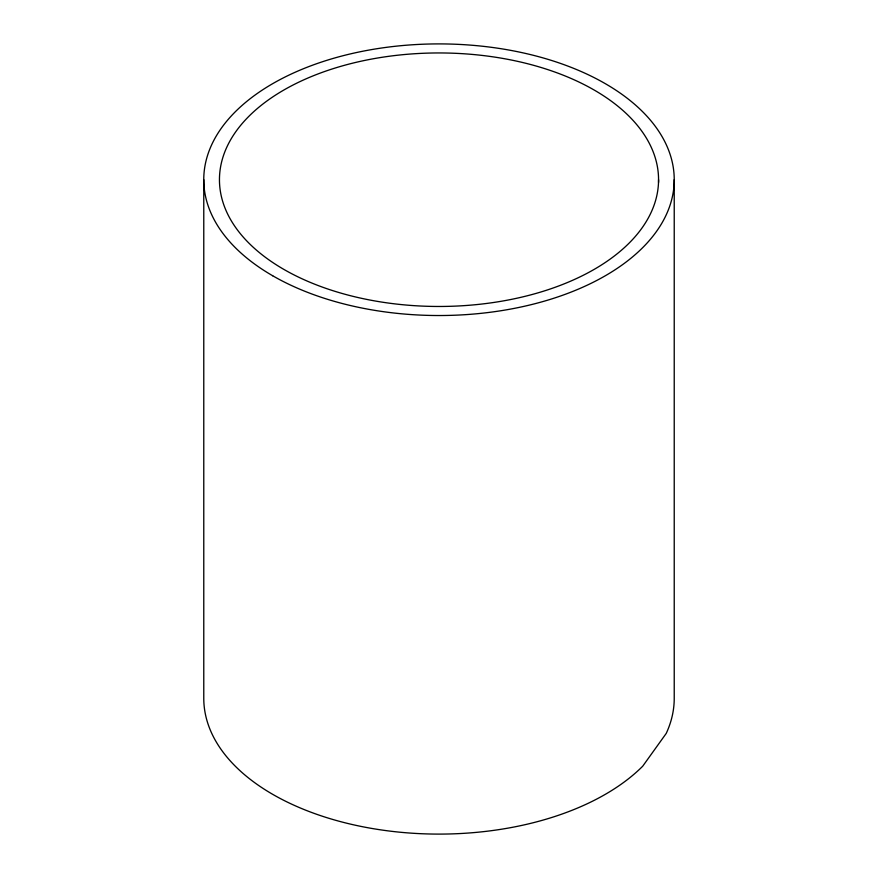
<?xml version="1.0" encoding="UTF-8"?>
<svg xmlns="http://www.w3.org/2000/svg" width="878" height="878" viewBox="0 0 878 878"><rect width="100%" height="100%" fill="white"/><g stroke="black" fill="none" stroke-linecap="round" stroke-linejoin="round"><path stroke-width="1.32" d="M674.227 179.705L674.227 698.295A235.227 135.805 0 0 1 666.215 733.437L642.718 766.198A235.227 135.805 0 0 1 378.122 829.469A235.227 135.805 0 0 1 203.773 698.295L203.773 179.705M658.555 179.705A219.555 126.761 0 0 1 329.228 289.488A219.555 126.761 0 0 1 329.228 69.933A219.555 126.761 0 0 1 658.555 179.705L658.555 182.448M272.663 275.747A235.227 135.805 0 0 0 666.215 214.858A235.227 135.805 0 0 0 378.122 48.531A235.227 135.805 0 0 0 272.663 275.747"/></g></svg>
